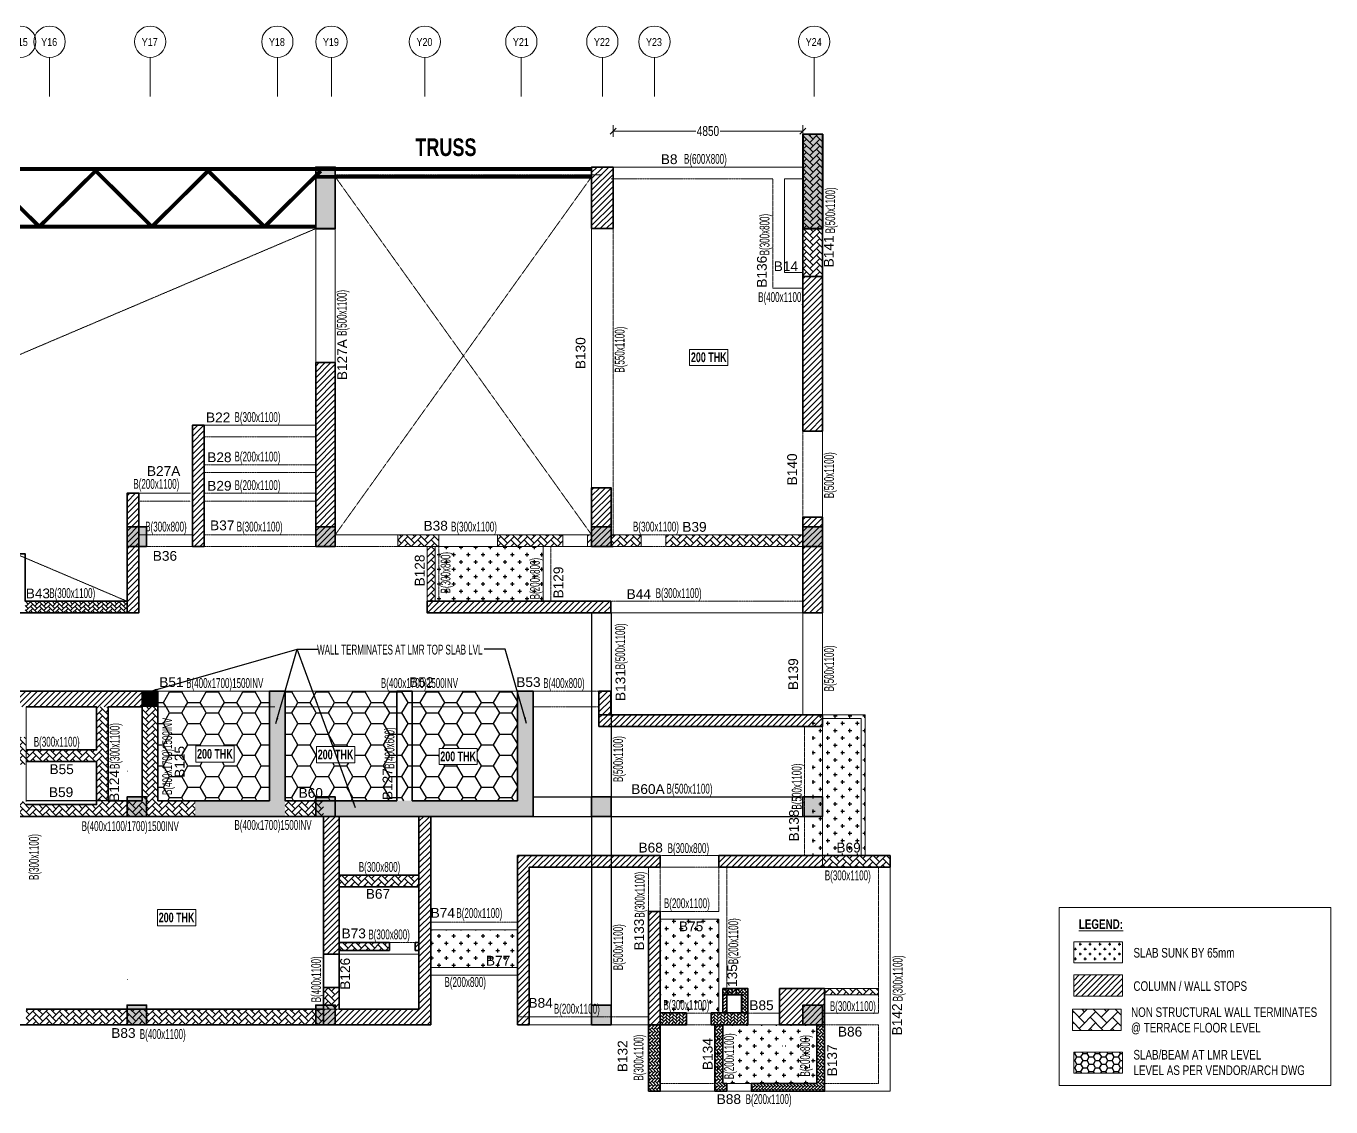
# Model space of a CAD drawing. Header units: millimetres. Extents: x -3 to 70668, y 4121 to 32770.
# Drawn here: x 37324 to 70668, y 5140 to 32770 of the extents above; entities that cross this region are included whole.
import ezdxf
from ezdxf.enums import TextEntityAlignment as Align

# ---------------------------------------------------------------- set-up
doc = ezdxf.new("R2010")
doc.units = ezdxf.units.MM
doc.linetypes.add('Grid Line', pattern=[2222.5, 1270, -317.5, 317.5, -317.5])
doc.linetypes.add('HIDDEN', pattern=[0.375, 0.25, -0.125])
for name, color, linetype, lineweight in [('A-FLOR-IDEN', 11, 'Continuous', 9), ('A-GRIDS', 8, 'Continuous', 9), ('A-HIDD-ABVE', 8, 'HIDDEN', 20), ('G-ANNO-TEXT', 231, 'Continuous', 9), ('S-BEAM', 7, 'Continuous', 18), ('S-BEAM-IDEN', 2, 'Continuous', 9), ('S-COL HATCH', 9, 'Continuous', 0), ('S-COLS', 5, 'Continuous', 35), ('S-GRIDS', 8, 'Continuous', 9), ('S-WALL', 4, 'Continuous', 18)]:
    doc.layers.add(name, color=color, linetype=linetype, lineweight=lineweight)
for name, color, linetype in [('Beam Nos', 7, 'Continuous'), ('changes', 7, 'Continuous'), ('HATCH', 8, 'Continuous'), ('SECTION LINE', 4, 'Continuous'), ('SUNK SLAB', 8, 'Continuous')]:
    doc.layers.add(name, color=color, linetype=linetype)
doc.styles.add('Arial Narrow', font='ARIALN.TTF', dxfattribs={"height": 400})
doc.styles.add('SC-BBS1', font='SansSerif')
doc.styles.add('SOBHA', font='swisscl.ttf')
doc.styles.add('Swis721 LtCn BT', font='swisscl.ttf', dxfattribs={"width": 0.9, "height": 233.355162})
doc.styles.add('Swis721 LtCn BT_2', font='swisscl.ttf', dxfattribs={"height": 244.992296})
doc.styles.add('Swis721 LtCn BT_B', font='', dxfattribs={"width": 0.9, "height": 246.918336})
doc.styles.get('Swis721 LtCn BT_B').set_extended_font_data('Swis721 LtCn BT', bold=True)
doc.dimstyles.new('S-100', dxfattribs={"dimscale": 100, "dimtxt": 2.5, "dimasz": 1.5, "dimexe": 1.5, "dimexo": 1.5, "dimgap": 0.1, "dimtad": 0, "dimdec": 0, "dimrnd": 0.0005, "dimzin": 0, "dimdsep": 46, "dimtxsty": 'SOBHA', "dimblk": 'OBLIQUE', "dimcen": 0.09, "dimclrd": 8, "dimclre": 8, "dimclrt": 6, "dimadec": 0, "dimazin": 0, "dimtfac": 1, "dimtdec": 0, "dimtofl": 0, "dimtmove": 0, "dimatfit": 3, "dimfxl": 1.5, "dimfxlon": 1, "dimtolj": 1, "dimtzin": 0, "dimlwd": -1, "dimlwe": -1, "dimarcsym": 0})
pattern_1 = [(315, (-31091886.604, 20694843.886), (84.85281374, -1e-14), [180, -60]), (45, (-31091844.18, 20694801.46), (84.85281374, -2e-14), [180, -60])]
pattern_2 = [(45, (-31789947.8, 20509702.57), (-75.1300955, 75.1300955), [])]
pattern_3 = [(45, (-31789947.79, 20742051.13), (0, 169.7056275), [360, -120]), (135, (-31789862.93, 20742135.99), (1e-14, 169.7056275), [360, -120])]
pattern_4 = [(0, (-31789947.8, 20509702.57), (468.75, 270.6329387), [312.5, -625]), (120, (-31789947.8, 20509702.57), (-468.75, 270.6329387), [312.5, -625]), (60, (-31789947.8, 20509702.57), (1e-13, 541.2658774), [-625, 312.5])]
pattern_5 = [(0, (-31349605.87, 21123698.45), (187.5, 187.5), [93.75, -281.25]), (90, (-31349559, 21123651.57), (-187.5, 187.5), [93.75, -281.25])]

# ---------------------------------------------------------------- blocks, each defined once
blk = doc.blocks.new('A$C6614787e')
at = {"layer": 'S-COL HATCH'}
h = blk.add_hatch(dxfattribs=at)
h.set_pattern_fill('AR-HBONE', color=256, scale=15)
h.set_pattern_definition([(45, (-31102020.92, 20625022.12), (0, 84.85281374), [180, -60]), (135, (-31101978.495, 20625064.55), (7e-15, 84.85281374), [180, -60])])
h.paths.add_polyline_path([(2600, 2625), (1960, 2625), (1960, 2000), (2120, 2000), (2120, 2466), (2600, 2466)])
h = blk.add_hatch(dxfattribs=at)
h.set_pattern_fill('AR-HBONE', color=256, scale=15)
h.set_pattern_definition([(45, (0, 0), (0, 84.8528), [180, -60]), (135, (42.426, 42.426), (7e-15, 84.8528), [180, -60])])
h.paths.add_polyline_path([(2600, 2466), (2500, 2466), (2500, 2000), (2600, 2000)])
h = blk.add_hatch(dxfattribs=at)
h.set_pattern_fill('AR-HBONE', color=256, scale=15, angle=-90)
h.set_pattern_definition(pattern_1)
edge = h.paths.add_edge_path()
edge.add_line((200, 1700), (200, 200))
edge.add_line((200, 200), (1870, 200))
edge.add_line((1870, 200), (1870, 0))
edge.add_line((1870, 0), (0, 0))
edge.add_line((0, 0), (0, 1700))
edge.add_line((0, 1700), (200, 1700))
h = blk.add_hatch(dxfattribs=at)
h.set_pattern_fill('AR-HBONE', color=256, scale=15)
h.set_pattern_definition([(45, (-31364182.66, 21103765.56), (0, 84.85281374), [180, -60]), (135, (-31364140.23, 21103807.99), (7e-15, 84.85281374), [180, -60])])
h.paths.add_polyline_path([(2900, 1700), (2900, 2000), (1960, 2000), (1960, 1700)])
h = blk.add_hatch(dxfattribs=at)
h.set_pattern_fill('AR-HBONE', color=256, scale=15, angle=-90)
h.set_pattern_definition(pattern_1)
h.paths.add_polyline_path([(2600, 200), (2500, 200), (2500, 0), (2800, 0), (2800, 1700), (2600, 1700)])
h = blk.add_hatch(dxfattribs=at)
h.set_pattern_fill('AR-HBONE', color=256, scale=15)
h.set_pattern_definition([(45, (-31362782.653, 21103765.56), (0, 84.85281374), [180, -60]), (135, (-31362740.227, 21103807.99), (7e-15, 84.85281374), [180, -60])])
h.paths.add_polyline_path([(4200, 1700), (4200, 2000), (3530, 2000), (3530, 1700)])
h = blk.add_hatch(dxfattribs=at)
h.set_pattern_fill('AR-HBONE', color=256, scale=15, angle=-90)
h.set_pattern_definition([(315, (21106265.21, 31371048.637), (84.85281374, -2e-14), [180, -60]), (45, (21106307.64, 31371006.21), (84.85281374, -2e-14), [180, -60])])
h.paths.add_polyline_path([(4200, 0), (4500, 0), (4500, 1700), (4200, 1700)])
at = {"layer": 'S-COLS', "elevation": 0}
for points in [[(2600, 2625), (1960, 2625), (1960, 2000), (2120, 2000), (2120, 2466), (2600, 2466), (2600, 2625)], [(200, 1700), (200, 200), (1870, 200), (1870, 0), (0, 0), (0, 1700), (200, 1700)]]:
    blk.add_lwpolyline(points, dxfattribs=at)
for points in [[(2600, 2466), (2500, 2466), (2500, 2000), (2600, 2000)], [(1960, 2000), (2900, 2000), (2900, 1700), (1960, 1700)], [(2600, 200), (2500, 200), (2500, 0), (2800, 0), (2800, 1700), (2600, 1700)], [(3530, 2000), (4200, 2000), (4200, 1700), (3530, 1700)], [(4500, 0), (4500, 1700), (4200, 1700), (4200, 0)]]:
    blk.add_lwpolyline(points, close=True, dxfattribs=at)
blk = doc.blocks.new('_OBLIQUE')
at = {"color": 0, "linetype": 'ByBlock'}
blk.add_line((-0.5, -0.5), (0.5, 0.5), dxfattribs=at)
blk = doc.blocks.new('A$C535b99b2')
at = {"layer": 'HATCH'}
h = blk.add_hatch(color=256, dxfattribs=at)
h.dxf.hatch_style = 1
h.paths.add_polyline_path([(0, 0), (500, 0), (500, 500), (0, 500)])
h = blk.add_hatch(color=256, dxfattribs=at)
h.dxf.hatch_style = 1
h.paths.add_polyline_path([(5900, 500), (5400, 500), (5400, 0), (5900, 0)])
h = blk.add_hatch(color=256, dxfattribs=at)
h.dxf.hatch_style = 1
h.paths.add_polyline_path([(12950, 0), (12950, 500), (12450, 500), (12450, 0)])
h = blk.add_hatch(color=256, dxfattribs=at)
h.dxf.hatch_style = 1
h.paths.add_polyline_path([(17770, 0), (17770, 500), (17270, 500), (17270, 0)])
h = blk.add_hatch(color=256, dxfattribs=at)
h.dxf.hatch_style = 1
h.paths.add_polyline_path([(35830, 0), (35830, 500), (35330, 500), (35330, 0)])
h = blk.add_hatch(color=256, dxfattribs=at)
h.dxf.hatch_style = 1
h.paths.add_polyline_path([(40650, 2), (40650, 502), (40150, 502), (40150, 2)])
h = blk.add_hatch(color=256, dxfattribs=at)
h.dxf.hatch_style = 1
h.paths.add_polyline_path([(47700, 0), (47700, 500), (47200, 500), (47200, 0)])
h = blk.add_hatch(color=256, dxfattribs=at)
h.dxf.hatch_style = 1
h.paths.add_polyline_path([(53100, 0), (53100, 500), (52600, 500), (52600, 0)])
at = {"layer": 'S-BEAM', "linetype": 'HIDDEN'}
blk.add_line((35338, 1160), (35330, 1160), dxfattribs=at)
at = {"layer": 'S-COLS', "elevation": 0}
for points in [[(0, 500), (500, 500), (500, 0), (0, 0)], [(53100, 500), (52600, 500), (52600, 0), (53100, 0)]]:
    blk.add_lwpolyline(points, close=True, dxfattribs=at)
for points in [[(5400, 0), (5400, 500), (5900, 500), (5900, 0), (5400, 0)], [(12450, 0), (12450, 500), (12950, 500), (12950, 0), (12450, 0)], [(17270, 0), (17270, 500), (17770, 500), (17770, 0), (17270, 0)], [(35330, 0), (35330, 500), (35830, 500), (35830, 0), (35330, 0)], [(40150, 0), (40150, 500), (40650, 500), (40650, 0), (40150, 0)], [(47700, 0), (47700, 500), (47200, 500), (47200, 0), (47700, 0)], [(47200, 0), (47200, 500), (47700, 500), (47700, 0), (47200, 0)]]:
    blk.add_lwpolyline(points, dxfattribs=at)
blk = doc.blocks.new('A$C33c92876')
at = {"layer": 'S-COL HATCH', "transparency": 33554687}
h = blk.add_hatch(color=256, dxfattribs=at)
h.dxf.hatch_style = 1
h.paths.add_polyline_path([(53100, 22766), (52600, 22766), (52600, 20350), (53100, 20350)])
h = blk.add_hatch(color=256, dxfattribs=at)
h.dxf.hatch_style = 1
h.paths.add_polyline_path([(40650, 21926), (40150, 21926), (40150, 20350), (40650, 20350)])
at = {"layer": 'S-COLS'}
for p, q in [((52600, 22766), (52600, 22766)), ((52600, 20350, 0), (53100, 20350, 0))]:
    blk.add_line(p, q, dxfattribs=at)
at = {"layer": 'S-COLS', "elevation": 0}
for points in [[(52600, 22766), (52600, 20350), (53100, 20350), (53100, 22766)], [(53107, 22766), (53107, 20351), (52607, 20351), (52607, 22766)], [(40650, 21926), (40150, 21926), (40150, 20350), (40650, 20350)]]:
    blk.add_lwpolyline(points, close=True, dxfattribs=at)
blk.add_lwpolyline([(40150, 20350), (40150, 21926), (40650, 21926), (40650, 20350)], dxfattribs=at)
at = {"layer": 'changes'}
for p in [(0, 12226), (0, 5325), (0, 0)]:
    blk.add_blockref('A$C535b99b2', p, dxfattribs=at)
blk = doc.blocks.new('Grid - Type 1 Structural-6743905-11TH FLOOR LVL')
at = {"layer": 'A-GRIDS'}
blk.add_circle((0, 0), 4, dxfattribs=at)
blk = doc.blocks.new('A$Cf2260b48')
at = {"layer": 'S-GRIDS', "linetype": 'Grid Line'}
for p, q in [((25555, 18003), (25555, 19003)), ((28125, 18003), (28125, 19003)), ((31375, 18003), (31375, 19003)), ((32755, 18003), (32755, 19003)), ((35145, 18003), (35145, 19003)), ((37610, 18003), (37610, 19003)), ((39680, 18003), (39680, 19003)), ((41010, 18003), (41010, 19003)), ((45092, 18003), (45092, 19003))]:
    blk.add_line(p, q, dxfattribs=at)
at = {"layer": 'A-GRIDS', "xscale": 99.99999999999991, "yscale": 99.99999999999991, "zscale": 99.99999999999991}
for p in [(24805, 19403), (25555, 19403), (28125, 19403), (31375, 19403), (32755, 19403), (35145, 19403), (37610, 19403), (39680, 19403), (41010, 19403), (45092, 19403)]:
    blk.add_blockref('Grid - Type 1 Structural-6743905-11TH FLOOR LVL', p, dxfattribs=at)
at = {"layer": 'A-GRIDS', "lineweight": 18, "char_height": 200, "width": 513.08, "attachment_point": 1, "style": 'Arial Narrow'}
for s, insert in [('Y15', (24590, 19495)), ('Y16', (25340, 19495)), ('Y17', (27910, 19495)), ('Y18', (31160, 19495)), ('Y19', (32540, 19495)), ('Y20', (34930, 19495)), ('Y21', (37395, 19495)), ('Y22', (39465, 19495)), ('Y23', (40795, 19495)), ('Y24', (44877, 19495))]:
    blk.add_mtext(s, dxfattribs=dict(at, insert=insert))
blk = doc.blocks.new('*D80')
at = {"layer": 'Defpoints', "color": 0, "transparency": 16777216}
for p in [(57174, 30086), (52324, 29167), (57174, 29167)]:
    blk.add_point(p, dxfattribs=at)
at = {"layer": 'S-BEAM-IDEN', "color": 8, "transparency": 16777216}
for p, q in [((52324, 29936), (52324, 30236)), ((52324, 30086), (54441, 30086)), ((57174, 30086), (55057, 30086)), ((57174, 29936), (57174, 30236))]:
    blk.add_line(p, q, dxfattribs=at)
at = {"layer": 'S-BEAM-IDEN', "color": 8, "transparency": 16777216, "xscale": 150, "yscale": 150, "zscale": 150, "rotation": 180}
blk.add_blockref('_OBLIQUE', (52324, 30086), dxfattribs=at)
at = {"layer": 'S-BEAM-IDEN', "color": 8, "transparency": 16777216, "xscale": 150, "yscale": 150, "zscale": 150}
blk.add_blockref('_OBLIQUE', (57174, 30086), dxfattribs=at)
at = {"layer": 'S-BEAM-IDEN', "color": 6, "transparency": 16777216, "insert": (54749, 30086), "char_height": 250, "attachment_point": 5, "style": 'SOBHA'}
blk.add_mtext('\\A1;4850', dxfattribs=at)

msp = doc.modelspace()

# ---------------------------------------------------------------- hatches: boundary and pattern name
at = {"layer": 'S-COL HATCH'}
h = msp.add_hatch(dxfattribs=at)
h.set_pattern_fill('AR-HBONE', color=256, scale=30)
h.set_pattern_definition([(45, (-31789947.8, 20509702.57), (0, 169.7056275), [360, -120]), (135, (-31789862.95, 20509787.42), (1e-14, 169.7056275), [360, -120])])
h.paths.add_polyline_path([(57674.1, 30006.6), (57174.1, 30006.6), (57174.1, 26367.4), (57674.1, 26367.4)])
at = {"layer": 'S-COL HATCH', "transparency": 33554687}
h = msp.add_hatch(color=256, dxfattribs=at)
h.dxf.hatch_style = 1
h.paths.add_polyline_path([(45224.1, 29166.6), (44724.1, 29166.6), (44724.1, 27591.1), (45224.1, 27591.1)])
at = {"layer": 'S-COL HATCH'}
h = msp.add_hatch(dxfattribs=at)
h.set_pattern_fill('AR-HBONE', color=256, scale=30)
h.set_pattern_definition(pattern_3)
h.paths.add_polyline_path([(46824.1, 19766.6), (46824.1, 19466.6), (47874.1, 19466.6), (47874.1, 19766.6)])
h = msp.add_hatch(dxfattribs=at)
h.set_pattern_fill('AR-HBONE', color=256, scale=30)
h.set_pattern_definition(pattern_3)
h.paths.add_polyline_path([(49374.1, 19766.6), (51043.6, 19766.6), (51043.6, 19466.6), (49374.1, 19466.6)])
h = msp.add_hatch(dxfattribs=at)
h.set_pattern_fill('AR-HBONE', color=256, scale=30)
h.set_pattern_definition(pattern_3)
h.paths.add_polyline_path([(51673.6, 19766.6), (51774.1, 19766.6), (51774.1, 19466.6), (51673.6, 19466.6)])
h = msp.add_hatch(dxfattribs=at)
h.set_pattern_fill('AR-HBONE', color=256, scale=30)
h.set_pattern_definition(pattern_3)
h.paths.add_polyline_path([(52274.1, 19766.1), (53044.5, 19766.1), (53044.5, 19465.8), (52493.6, 19465.5), (52493.6, 19466.6), (52274.1, 19466.6)])
h = msp.add_hatch(dxfattribs=at)
h.set_pattern_fill('AR-HBONE', color=256, scale=30)
h.set_pattern_definition(pattern_3)
h.paths.add_polyline_path([(53664.5, 19766.1), (57172.9, 19766.1), (57172.9, 19467.6), (53664.5, 19467.6)])
h = msp.add_hatch(dxfattribs=at)
h.set_pattern_fill('AR-HBONE', color=256, scale=30)
h.set_pattern_definition(pattern_3)
h.paths.add_polyline_path([(47574.1, 19466.6), (47774.1, 19466.6), (47774.1, 18066.6), (47574.1, 18066.6)])
h = msp.add_hatch(dxfattribs=at)
h.set_pattern_fill('AR-HBONE', color=256, scale=20)
h.set_pattern_definition([(45, (-31789947.786, 20742051.13), (0, 113.13708499), [240, -80]), (135, (-31789891.22, 20742107.7), (9e-15, 113.13708499), [240, -80])])
h.paths.add_polyline_path([(37304.1, 18066.6), (37304.1, 17766.6), (39904.1, 17766.6), (39904.1, 18066.6)])
at = {"layer": 'S-COL HATCH', "transparency": 33554687}
h = msp.add_hatch(color=256, dxfattribs=at)
h.dxf.hatch_style = 1
h.paths.add_polyline_path([(40694.1, 15766.6), (40294.1, 15766.6), (40294.1, 15366.6), (40694.1, 15366.6)])
h = msp.add_hatch(color=256, dxfattribs=at)
h.dxf.hatch_style = 1
h.paths.add_polyline_path([(43944.1, 15766.6), (43544.1, 15766.6), (43544.1, 12966.6), (43944.1, 12966.6)])
h = msp.add_hatch(color=256, dxfattribs=at)
h.dxf.hatch_style = 1
h.paths.add_polyline_path([(44924.1, 12566.6), (44924.1, 12966.6), (49878.4, 12966.6), (49878.4, 15766.6), (50278.4, 15766.6), (50278.4, 12566.6)])
at = {"layer": 'S-COL HATCH'}
h = msp.add_hatch(dxfattribs=at)
h.set_pattern_fill('AR-HBONE', color=256, scale=30)
h.set_pattern_definition(pattern_3)
h.paths.add_polyline_path([(39424.1, 15366.6), (39124.1, 15366.6), (39124.1, 14266.6), (37324.1, 14266.6), (37324.1, 14591.6), (37024.1, 14591.6), (37024.1, 13889.1), (37324.1, 13889.1), (37324.1, 13966.6), (39124.1, 13966.6), (39124.1, 12866.6), (37324.1, 12866.6), (37324.1, 12944.1), (37024.1, 12944.1), (37024.1, 12566.6), (41644.1, 12566.6), (41644.1, 12966.6), (39424.1, 12966.6)])
h = msp.add_hatch(dxfattribs=at)
h.set_pattern_fill('AR-HBONE', color=256, scale=30)
h.set_pattern_definition(pattern_3)
h.paths.add_polyline_path([(40694.1, 12966.6), (40294.1, 12966.6), (40294.1, 15366.6), (40694.1, 15366.6)])
at = {"layer": 'S-COL HATCH', "transparency": 33554687}
h = msp.add_hatch(color=256, dxfattribs=at)
h.dxf.hatch_style = 1
h.paths.add_polyline_path([(43944.1, 12966.6), (41644.1, 12966.6), (41644.1, 12566.6), (43944.1, 12566.6)])
at = {"layer": 'S-COL HATCH'}
h = msp.add_hatch(dxfattribs=at)
h.set_pattern_fill('AR-HBONE', color=256, scale=30)
h.set_pattern_definition(pattern_3)
h.paths.add_polyline_path([(43944.1, 12966.6), (44924.1, 12966.6), (44924.1, 12566.6), (43944.1, 12566.6)])
h = msp.add_hatch(dxfattribs=at)
h.set_pattern_fill('AR-HBONE', color=256, scale=30)
h.set_pattern_definition(pattern_3)
h.paths.add_polyline_path([(59403.4, 11266.6), (59403.4, 11566.6), (57674.1, 11566.6), (57674.1, 11266.6)])
h = msp.add_hatch(dxfattribs=at)
h.set_pattern_fill('AR-HBONE', color=256, scale=30)
h.set_pattern_definition(pattern_3)
h.paths.add_polyline_path([(45324.1, 10766.6), (47364, 10766.6), (47364, 11066.6), (45324.1, 11066.6)])
h = msp.add_hatch(dxfattribs=at)
h.set_pattern_fill('AR-HBONE', color=256, scale=30)
h.set_pattern_definition(pattern_3)
h.paths.add_polyline_path([(46614, 9341.4), (46614, 9141.4), (45324.1, 9141.4), (45324.1, 9341.4)])
h = msp.add_hatch(dxfattribs=at)
h.set_pattern_fill('AR-HBONE', color=256, scale=30)
h.set_pattern_definition(pattern_3)
h.paths.add_polyline_path([(47264, 9341.4), (47364, 9341.4), (47364, 9141.4), (47264, 9141.4)])
h = msp.add_hatch(dxfattribs=at)
h.set_pattern_fill('AR-HBONE', color=256, scale=30)
h.set_pattern_definition(pattern_3)
h.paths.add_polyline_path([(44924.1, 8191.4), (45324.1, 8191.4), (45324.1, 7641.4), (44924.1, 7641.4)])
h = msp.add_hatch(dxfattribs=at)
h.set_pattern_fill('AR-HBONE', color=256, scale=30)
h.set_pattern_definition([(45, (-31789947.79, 20642333.13), (0, 169.7056275), [360, -120]), (135, (-31789862.93, 20642417.98), (1e-14, 169.7056275), [360, -120])])
h.paths.add_polyline_path([(55228.4, 8166.6), (55228.4, 8006.6), (55608.4, 8006.6), (55608.4, 7539.2), (55768.4, 7539.2), (55768.4, 8166.6)])
h.paths.add_polyline_path([(59103.4, 8166.6), (57728.4, 8166.6), (57728.4, 8006.6), (59103.4, 8006.6)])
h = msp.add_hatch(dxfattribs=at)
h.set_pattern_fill('AR-HBONE', color=256, scale=30)
h.set_pattern_definition(pattern_3)
h.paths.add_polyline_path([(44924.1, 7641.4), (37324.1, 7641.4), (37324.1, 7241.4), (44924.1, 7241.4)])
at = {"layer": 'SUNK SLAB'}
h = msp.add_hatch(dxfattribs=at)
h.set_pattern_fill('ANSI31', color=8, scale=850, style=0)
h.set_pattern_definition(pattern_2)
h.paths.add_polyline_path([(51774.1, 27591.1), (52324.1, 27591.1), (52324.1, 29166.6), (51774.1, 29166.6)])
h = msp.add_hatch(dxfattribs=at)
h.set_pattern_fill('ANSI31', color=8, scale=850, style=0)
h.set_pattern_definition(pattern_2)
h.paths.add_polyline_path([(57174.1, 26367.4), (57674.1, 26367.4), (57674.1, 22417.1), (57174.1, 22417.1)])
h = msp.add_hatch(dxfattribs=at)
h.set_pattern_fill('ANSI31', color=8, scale=850, style=0)
h.set_pattern_definition(pattern_2)
h.paths.add_polyline_path([(44724.1, 24166.6), (45224.1, 24166.6), (45224.1, 19466.6), (44724.1, 19466.6)])
h = msp.add_hatch(dxfattribs=at)
h.set_pattern_fill('ANSI31', color=8, scale=850, style=0)
h.set_pattern_definition(pattern_2)
h.paths.add_polyline_path([(41874.1, 22566.6), (41574.1, 22566.6), (41574.1, 19466.6), (41874.1, 19466.6)])
h = msp.add_hatch(dxfattribs=at)
h.set_pattern_fill('ANSI31', color=8, scale=850, style=0)
h.set_pattern_definition(pattern_2)
h.paths.add_polyline_path([(39904.1, 20826.6), (40204.1, 20826.6), (40204.1, 17766.6), (39904.1, 17766.6), (39904.1, 18066.6)])
h = msp.add_hatch(dxfattribs=at)
h.set_pattern_fill('ANSI31', color=8, scale=850, style=0)
h.set_pattern_definition(pattern_2)
h.paths.add_polyline_path([(51774.1, 20966.6), (51774.1, 20955.4), (51774.1, 20966.6), (52274.1, 20966.6), (52274.1, 19466.6), (51774, 19466.6)])
h = msp.add_hatch(dxfattribs=at)
h.set_pattern_fill('ANSI31', color=8, scale=850, style=0)
h.set_pattern_definition(pattern_2)
h.paths.add_polyline_path([(57674.1, 20217.1), (57174.1, 20217.1), (57174.1, 17766.6), (57674.1, 17766.6)])
h = msp.add_hatch(dxfattribs=at)
h.set_pattern_fill('CROSS', color=8, scale=750, style=0)
h.set_pattern_definition(pattern_5)
h.paths.add_polyline_path([(50534.1, 19466.6), (50534.1, 18066.6), (47774.1, 18066.6), (47774.1, 19466.6)])
h.paths.add_polyline_path([(50107.4, 18068.3), (50107.4, 19341.6), (50634.6, 19341.6), (50634.6, 18068.3)], flags=9)
h = msp.add_hatch(dxfattribs=at)
h.set_pattern_fill('ANSI31', color=8, scale=850, style=0)
h.set_pattern_definition(pattern_2)
h.paths.add_polyline_path([(47574.1, 18066.6), (47774.1, 18066.6), (51964, 18066.6), (51964, 17766.6), (47574.1, 17766.6)])
h.paths.add_polyline_path([(51964, 18066.6), (52263.7, 18066.6), (52263.7, 17766.6), (51964, 17766.6)])
h = msp.add_hatch(dxfattribs=at)
h.set_pattern_fill('ANSI31', color=8, scale=850, style=0)
h.set_pattern_definition(pattern_2)
h.paths.add_polyline_path([(40294.1, 15766.6), (36924.1, 15766.6), (36924.1, 15366.6), (40294.1, 15366.6)])
h = msp.add_hatch(dxfattribs=at)
h.set_pattern_fill('HONEY', color=8, scale=2500, style=0)
h.set_pattern_definition(pattern_4)
h.paths.add_polyline_path([(43544.1, 15766.6), (40694.1, 15766.6), (40694.1, 15366.6), (43544.1, 15366.6)])
h.paths.add_polyline_path([(46794.1, 15766.6), (43944.1, 15766.6), (43944.1, 15366.6), (46794.1, 15366.6)])
h.paths.add_polyline_path([(49878.4, 15766.6), (47194.1, 15766.6), (47194.1, 15366.6), (49878.4, 15366.6)])
h = msp.add_hatch(dxfattribs=at)
h.set_pattern_fill('HONEY', color=8, scale=2500, style=0)
h.set_pattern_definition(pattern_4)
h.paths.add_polyline_path([(47194.1, 12966.6), (46794.1, 12966.6), (46794.1, 15766.6), (47194.1, 15766.6)])
h = msp.add_hatch(dxfattribs=at)
h.set_pattern_fill('ANSI31', color=8, scale=850, style=0)
h.set_pattern_definition(pattern_2)
h.paths.add_polyline_path([(52263.7, 15766.6), (51964, 15766.6), (51964, 15166.6), (52263.7, 15166.6)])
h = msp.add_hatch(dxfattribs=at)
h.set_pattern_fill('HONEY', color=8, scale=2500, style=0)
h.set_pattern_definition(pattern_4)
h.paths.add_polyline_path([(40694.1, 15366.6), (40694.1, 12966.6), (43544.1, 12966.6), (43544.1, 15366.6)])
h.paths.add_polyline_path([(42638, 14367.3), (42638, 13955.4), (41660.5, 13955.4), (41660.5, 14367.3)], flags=0)
h.paths.add_polyline_path([(41196.4, 13036.5), (41196.4, 15302), (40724.4, 15302), (40724.4, 13036.5)], flags=24)
h.paths.add_polyline_path([(41615.6, 13902.4), (42667.5, 13902.4), (42667.5, 14423.1), (41615.6, 14423.1)], flags=24)
h = msp.add_hatch(dxfattribs=at)
h.set_pattern_fill('HONEY', color=8, scale=2500, style=0)
h.set_pattern_definition(pattern_4)
h.paths.add_polyline_path([(43944.1, 15366.6), (43944.1, 12966.6), (46794.1, 12966.6), (46794.1, 15366.6)])
h.paths.add_polyline_path([(44743.5, 13938.9), (44743.5, 14350.8), (45721, 14350.8), (45721, 13938.9)], flags=0)
h.paths.add_polyline_path([(49878.4, 12966.6), (49878.4, 15366.6), (47194.1, 15366.6), (47194.1, 12966.6)])
h.paths.add_polyline_path([(47876.7, 13891), (47876.7, 14302.8), (48854.2, 14302.8), (48854.2, 13891)], flags=0)
h.paths.add_polyline_path([(41196.4, 13036.5), (41196.4, 15302), (40724.4, 15302), (40724.4, 13036.5)], flags=9)
h.paths.add_polyline_path([(41615.6, 13902.4), (42667.5, 13902.4), (42667.5, 14423.1), (41615.6, 14423.1)], flags=9)
h.paths.add_polyline_path([(46878.3, 13702.9), (46878.3, 15008.5), (46406.3, 15008.5), (46406.3, 13702.9)], flags=9)
h.paths.add_polyline_path([(44698.7, 13885.9), (45750.5, 13885.9), (45750.5, 14406.6), (44698.7, 14406.6)], flags=24)
h.paths.add_polyline_path([(47831.9, 13838), (48883.7, 13838), (48883.7, 14358.7), (47831.9, 14358.7)], flags=24)
h = msp.add_hatch(dxfattribs=at)
h.set_pattern_fill('ANSI31', color=8, scale=850, style=0)
h.set_pattern_definition(pattern_2)
h.paths.add_polyline_path([(51964, 15166.6), (51964, 14866.6), (57674.1, 14866.6), (57674.1, 15166.6)])
h = msp.add_hatch(dxfattribs=at)
h.set_pattern_fill('CROSS', color=8, scale=750, style=0)
h.set_pattern_definition(pattern_5)
h.paths.add_polyline_path([(57414, 15166.6), (58764, 15166.6), (58764, 11566.6), (57414, 11566.6)])
h = msp.add_hatch(dxfattribs=at)
h.set_pattern_fill('ANSI31', color=8, scale=850, style=0)
h.set_pattern_definition(pattern_2)
h.paths.add_polyline_path([(44924.1, 12566.6), (45324.1, 12566.6), (45324.1, 12566.6), (45324.1, 11066.6), (45324.1, 11066.6), (45324.1, 10766.6), (45324.1, 9041.6), (44924.1, 9041.6)])
h = msp.add_hatch(dxfattribs=at)
h.set_pattern_fill('ANSI31', color=8, scale=850, style=0)
h.set_pattern_definition(pattern_2)
h.paths.add_polyline_path([(47364, 12566.6), (47664, 12566.6), (47664, 7241.4), (47364, 7241.4), (44924.1, 7241.4), (44924.1, 7641.4), (47364, 7641.4), (47364, 9341.4), (47364, 9341.4), (47364, 9341.4)])
h = msp.add_hatch(dxfattribs=at)
h.set_pattern_fill('ANSI31', color=8, scale=850, style=0)
h.set_pattern_definition(pattern_2)
h.paths.add_polyline_path([(49878.4, 11566.6), (53528.4, 11566.6), (53528.4, 11266.6), (50178.4, 11266.6), (50178.4, 7241.4), (49878.4, 7241.4)])
h = msp.add_hatch(dxfattribs=at)
h.set_pattern_fill('ANSI31', color=8, scale=850, style=0)
h.set_pattern_definition(pattern_2)
h.paths.add_polyline_path([(55028.4, 11566.6), (57674.1, 11566.6), (57674.1, 11266.6), (55028.4, 11266.6)])
h = msp.add_hatch(dxfattribs=at)
h.set_pattern_fill('ANSI31', color=8, scale=850, style=0)
h.set_pattern_definition(pattern_2)
h.paths.add_polyline_path([(53228.4, 10139.2), (53528.4, 10139.2), (53528.4, 7241.4), (53228.4, 7241.4)])
h = msp.add_hatch(dxfattribs=at)
h.set_pattern_fill('CROSS', color=8, scale=750, style=0)
h.set_pattern_definition([(0, (-31349605.87, 21123698.44), (187.5, 187.5), [93.75, -281.25]), (90, (-31349559, 21123651.56), (-187.5, 187.5), [93.75, -281.25])])
h.paths.add_polyline_path([(53528.4, 9939.2), (55028.4, 9939.2), (55028.4, 7539.2), (53528.4, 7539.2)])
h.paths.add_polyline_path([(54908.1, 7497), (53509.6, 7497), (53509.6, 8024.2), (54908.1, 8024.2)], flags=9)
h = msp.add_hatch(dxfattribs=at)
h.set_pattern_fill('CROSS', color=8, scale=750, style=0)
h.set_pattern_definition(pattern_5)
h.paths.add_polyline_path([(47664, 8706.6), (47664, 9666.6), (49878.4, 9666.6), (49878.4, 8706.6)])
h = msp.add_hatch(dxfattribs=at)
h.set_pattern_fill('CROSS', color=8, scale=500, style=0)
h.set_pattern_definition([(0, (-24141.77, 23175.1), (125, 125), [62.5, -187.5]), (90, (-24110.52, 23143.85), (-125, 125), [62.5, -187.5])])
h.paths.add_polyline_path([(65344.3, 9363.9), (65344.3, 8822.6), (64094.6, 8822.6), (64094.6, 9363.9)], flags=0)
h = msp.add_hatch(dxfattribs=at)
h.set_pattern_fill('ANSI31', color=8, scale=850, style=0)
h.set_pattern_definition([(45, (-31294505.92, 20973525.96), (-75.1300955, 75.1300955), [])])
h.paths.add_polyline_path([(65344.3, 8512.5), (65344.3, 7971.3), (64094.6, 7971.3), (64094.6, 8512.5)], flags=0)
h = msp.add_hatch(dxfattribs=at)
h.set_pattern_fill('ANSI31', color=8, scale=850, style=0)
h.set_pattern_definition(pattern_2)
h.paths.add_polyline_path([(56578.4, 7241.4), (57728.4, 7241.4), (57728.4, 8166.2), (56578.4, 8166.2)])
h = msp.add_hatch(dxfattribs=at)
h.set_pattern_fill('AR-HBONE', color=8, scale=50, style=0)
h.set_pattern_definition([(45, (-31294539.33, 20971166.95), (0, 282.8427125), [600, -200]), (135, (-31294397.9, 20971308.37), (2e-14, 282.8427125), [600, -200])])
h.paths.add_polyline_path([(65310.9, 7638.4), (65310.9, 7097.1), (64061.2, 7097.1), (64061.2, 7638.4)], flags=0)
h = msp.add_hatch(dxfattribs=at)
h.set_pattern_fill('CROSS', color=8, scale=750, style=0)
h.set_pattern_definition(pattern_5)
h.paths.add_polyline_path([(57528.4, 5739), (57528.4, 7239.4), (55128.4, 7241.4), (55128.4, 5740.5)])
h.paths.add_polyline_path([(55707.8, 6978.2), (55643.3, 6407.5), (56620.8, 6407.5), (56685.3, 6978.2)], flags=16)
h.paths.add_polyline_path([(57516.1, 5870.3), (57516.1, 7143.5), (57528.4, 7143.5), (57528.4, 5870.3)], flags=16)
h.paths.add_polyline_path([(55520.9, 5863.4), (55520.9, 7136.6), (54993.7, 7136.6), (54993.7, 5863.4)])
h.paths.add_polyline_path([(55671.7, 6460.1), (56721.4, 6460.1), (56721.4, 6978.2), (55671.7, 6978.2)], flags=16)
h = msp.add_hatch(dxfattribs=at)
h.set_pattern_fill('HONEY', color=8, scale=850, style=0)
h.set_pattern_definition([(0, (-31789947.8, 20509702.57), (159.375, 92.01519915), [106.25, -212.5]), (120, (-31789947.8, 20509702.57), (-159.375, 92.01519915), [106.25, -212.5]), (60, (-31789947.8, 20509702.57), (4e-14, 184.0303983), [-212.5, 106.25])])
h.paths.add_polyline_path([(65344.3, 6542.4), (65344.3, 6001.2), (64094.6, 6001.2), (64094.6, 6542.4)], flags=0)

# ---------------------------------------------------------------- linework, layer by layer
at = {"layer": 'A-FLOR-IDEN', "color": 8, "flags": 128}
for points in [[(55257.9, 24505.3), (55257.9, 24093.5), (54280.4, 24093.5), (54280.4, 24505.3)], [(42638, 14367.3), (42638, 13955.4), (41660.5, 13955.4), (41660.5, 14367.3)], [(45721, 14350.8), (45721, 13938.9), (44743.5, 13938.9), (44743.5, 14350.8)], [(48854.2, 14302.8), (48854.2, 13891), (47876.7, 13891), (47876.7, 14302.8)], [(41658.2, 10183.6), (41658.2, 9771.7), (40680.7, 9771.7), (40680.7, 10183.6)]]:
    msp.add_lwpolyline(points, close=True, dxfattribs=at)
at = {"layer": 'A-HIDD-ABVE', "linetype": 'HIDDEN'}
for p, q in [((45224.1, 28966.6, 0), (52049.1, 28966.6)), ((45224.1, 28916.6, 0), (51774.1, 19766.6)), ((45224.1, 19766.6, 0), (51774.1, 28916.6)), ((17524.1, 27591.1, 0), (39904.1, 18066.6)), ((22344.1, 18066.6), (44724.1, 27591.1, 0))]:
    msp.add_line(p, q, dxfattribs=at)
at = {"layer": 'changes'}
for p, q in [((51774.1, 17766.6, 0), (51774.1, 7241)), ((52274.2, 17766.6, 0), (52274.2, 7241)), ((40294.1, 15366.6), (40294.1, 15766.6)), ((50278.4, 13066), (57674.1, 13066)), ((50278.4, 12566.6), (57674.1, 12566.6))]:
    msp.add_line(p, q, dxfattribs=at)
at = {"layer": 'changes', "color": 6, "const_width": 100, "elevation": 0}
for points in [[(10474.1, 29116.6), (51774.1, 29116.6)], [(36224.3, 29068.8), (37662.8, 27641.1)], [(39101.3, 29068.8), (37662.8, 27641.1)], [(39101.3, 29068.8), (40539.8, 27641.1)], [(41978.3, 29068.8), (40539.8, 27641.1)], [(41978.3, 29068.8), (43416.8, 27641.1)], [(44855.2, 29068.8), (43416.8, 27641.1)], [(44701.9, 28916.6), (51774.1, 28916.6)], [(17524, 27641.1), (44724.1, 27641.1)], [(45224.1, 27641.1), (45224.1, 27641.1)]]:
    msp.add_lwpolyline(points, dxfattribs=at)
at = {"layer": 'G-ANNO-TEXT', "color": 7, "elevation": 0}
for points in [[(63726.1, 10233.8), (70668.1, 10233.8), (70668.1, 5683.5), (63726.1, 5683.5)], [(65344.3, 9363.9), (65344.3, 8822.6), (64094.6, 8822.6), (64094.6, 9363.9)], [(65344.3, 8512.5), (65344.3, 7971.3), (64094.6, 7971.3), (64094.6, 8512.5)], [(65344.3, 6542.4), (65344.3, 6001.2), (64094.6, 6001.2), (64094.6, 6542.4)]]:
    msp.add_lwpolyline(points, close=True, dxfattribs=at)
at = {"layer": 'G-ANNO-TEXT', "color": 7}
msp.add_lwpolyline([(65310.9, 7638.4), (65310.9, 7097.1), (64061.2, 7097.1), (64061.2, 7638.4)], close=True, dxfattribs=at)
at = {"layer": 'S-BEAM'}
for p, q in [((57174.1, 29166.6), (51774.1, 29166.6)), ((51774.1, 28916.6), (51774.1, 20966.6)), ((57174.1, 28866.6), (56704.1, 28866.6)), ((56704.1, 26466.6), (56704.1, 28866.6)), ((44724.1, 24166.6, 0), (44724.1, 27655.1, 0)), ((45224.1, 27591.1, 0), (45224.1, 24166.6)), ((57174.1, 26466.6), (56704.1, 26466.6)), ((44724.1, 22566.6, 0), (41874.1, 22566.6, 0)), ((44474.1, 22566.6, 0), (44724.1, 22566.6, 0)), ((57674.1, 22417.1), (57674.1, 20217.1)), ((41524.1, 20826.6), (39904.1, 20826.6)), ((51774.1, 19766.6), (45224.1, 19766.6, 0)), ((50534.1, 19466.6), (47874.1, 19466.6)), ((50534.1, 19466.6), (50534.1, 18066.6)), ((51774.1, 19466.6), (50734.1, 19466.6)), ((57174.1, 17766.6, 0), (52275.7, 17766.6, 0)), ((57174.1, 17766.6, 0), (57174.1, 15166.6)), ((57674.1, 17766.6), (57674.1, 15166.6)), ((43544.1, 15766.6), (40694.1, 15766.6)), ((46794.1, 15766.6), (43944.1, 15766.6)), ((49878.4, 15766.6), (47194.1, 15766.6)), ((37324.1, 12944.1), (37324.1, 15366.6)), ((43677.5, 15366.6), (40694.1, 15366.6)), ((46794.1, 15366.6), (43944.1, 15366.6)), ((49878.4, 15366.6), (47194.1, 15366.6)), ((58764, 11566.6), (58764, 15166.6)), ((57674.1, 11566.6), (57674.1, 14866.6)), ((59403.4, 11266.6), (59403.4, 5541.4)), ((55028.4, 9939.2), (53528.4, 9939.2)), ((55028.4, 9939.2), (55028.4, 7539.2)), ((49878.4, 9666.6), (47664, 9666.6)), ((47364, 9041.4), (45324.1, 9041.4)), ((49878.4, 8706.6), (47664, 8706.6)), ((49878.4, 8506.6), (47664, 8506.6)), ((55608.4, 8006.6), (55228.4, 8006.6)), ((55228.4, 8006.6), (55228.4, 7539.2)), ((55608.4, 8006.6), (55608.4, 7539.2)), ((57674.1, 7539.2), (59103.4, 7539.2)), ((53228.4, 7241.4), (49912.8, 7241.4)), ((53228.4, 7241.4), (53228.4, 5541.4)), ((53528.4, 7241.4), (53527.5, 5741.4)), ((53947.9, 7241.4), (53528.4, 7241.4)), ((54928.4, 7241.4), (54728.4, 7241.4)), ((54928.4, 7241.4), (54928.4, 5741.4)), ((57528.4, 7239.4), (55128.4, 7241.4)), ((55128.4, 7241.4), (55128.4, 5741.4)), ((57528.4, 7241.4), (57528.4, 5739)), ((57728.4, 7241.4), (57728.4, 5739)), ((57528.4, 5739), (55128.4, 5740.5)), ((53228.4, 5541.4), (59403.4, 5541.4))]:
    msp.add_line(p, q, dxfattribs=at)
at = {"layer": 'S-BEAM', "linetype": 'HIDDEN'}
for p, q in [((56404.1, 28866.6), (52274.1, 28866.6)), ((56404.1, 26066.6), (56404.1, 28866.6)), ((52324.1, 27591.1), (52324.1, 19766.1)), ((56404.1, 26366.6), (56404.1, 26366.6)), ((56404.1, 26066.6), (57174.1, 26066.6)), ((57174.1, 22417.1), (57174.1, 20217.1)), ((44724.1, 22266.6, 0), (41874.1, 22266.6, 0)), ((44724.1, 21556.6), (41874.1, 21556.6)), ((44724.1, 21356.6), (41874.1, 21356.6)), ((44724.1, 20826.6, 0), (41874.1, 20826.6, 0)), ((39912.4, 20626.6), (39904.1, 20626.6)), ((41524.1, 20626.6, 0), (40212.4, 20626.6, 0)), ((44724.1, 20626.6, 0), (41874.1, 20626.6)), ((41574.1, 19766.6), (40204.1, 19766.6)), ((44724.1, 19766.6), (41874.1, 19766.6, 0)), ((57174.1, 19766.1), (52274.1, 19766.1)), ((41574.1, 19466.6), (40204.1, 19466.6)), ((44724.1, 19466.6, 0), (41874.1, 19466.6, 0)), ((47574.1, 19466.6), (45224.1, 19466.6, 0)), ((47574.1, 19466.6, 0), (47574.1, 18066.6, 0)), ((47874.1, 19466.6, 0), (47874.1, 18066.6, 0)), ((50734.1, 19466.6), (50734.1, 18066.6)), ((57174.1, 19467.6), (52274.1, 19465.4)), ((57174.9, 18066.6, 0), (52263.7, 18066.6, 0)), ((51964, 15766.6), (50278.4, 15766.6)), ((51964, 15366.6), (50278.4, 15366.6)), ((57214, 11566.6), (57214, 14866.6)), ((55028.4, 11566.2), (53528.4, 11566.6)), ((53228.4, 11266.6), (53228.4, 10139.2)), ((53528.4, 11266.6), (53528.4, 10139.2)), ((55028.4, 11266.6), (53528.4, 11266.6)), ((55028.4, 11266.6), (55028.4, 10139.2)), ((55228.4, 11266.6), (55228.4, 8006.6)), ((59103.4, 11266.6), (59103.4, 7539.2)), ((55028.4, 10139.2), (53528.4, 10139.2)), ((49878.4, 9866.6), (47664, 9866.6)), ((47264, 9341.4), (46614, 9341.4)), ((53228.4, 7441.4), (49912.8, 7441.4)), ((56603.4, 7539.2), (53528.4, 7539.2)), ((54728.4, 7241.4), (53878.4, 7241.4)), ((57522.8, 7239.4), (59103.4, 7239.4)), ((59103.4, 5739), (59103.4, 7239.4)), ((54928.4, 5740.6), (53528.4, 5741.4)), ((59105.5, 5739), (57728.4, 5739))]:
    msp.add_line(p, q, dxfattribs=at)
at = {"layer": 'S-BEAM', "color": 5, "elevation": 0}
for points in [[(47874.1, 19766.6), (46824.1, 19766.6), (46824.1, 19466.6), (47874.1, 19466.6)], [(51043.6, 19766.6), (49374.1, 19766.6), (49374.1, 19466.6), (51043.6, 19466.6)], [(51774.1, 19766.6), (51673.6, 19766.6), (51673.6, 19466.6), (51774.1, 19466.6)], [(53044.5, 19766.6), (52274.1, 19766.6), (52274.1, 19465.4), (53044.5, 19465.4)], [(53674.5, 19767.6), (57172.9, 19767.6), (57172.9, 19467.6), (53674.5, 19467.6)], [(47774.1, 19466.6), (47574.1, 19466.6), (47574.1, 18066.6), (47774.1, 18066.6)], [(55228.4, 8166.6), (55228.4, 8006.6), (55608.4, 8006.6), (55608.4, 7539.2), (55768.4, 7539.2), (55768.4, 8166.6)], [(59103.4, 8166.6), (57728.4, 8166.6), (57728.4, 8006.6), (59103.4, 8006.6)]]:
    msp.add_lwpolyline(points, close=True, dxfattribs=at)
at = {"layer": 'S-COL HATCH', "transparency": 33554687}
msp.add_line((57674.1, 11566.6), (57674.1, 11266.6), dxfattribs=at)
at = {"layer": 'S-COL HATCH', "elevation": 0}
msp.add_lwpolyline([(45324.1, 7641.4), (44924.1, 7641.4), (44924.1, 8191.4), (45324.1, 8191.4)], close=True, dxfattribs=at)
at = {"layer": 'S-COLS'}
for p, q in [((57174.1, 30006.6), (57174.1, 30006.6)), ((57174.1, 26367.4), (57674.1, 26367.4)), ((39904.1, 18066.6), (39904.1, 17766.6)), ((52263.7, 17766.6, 0), (52263.7, 18066.6, 0)), ((49878.4, 11566.6), (49878.4, 7241.4)), ((49878.4, 11566.6), (53528.4, 11566.6)), ((53528.4, 11566.6), (53528.4, 11266.6)), ((53528.4, 11266.6), (50178.4, 11266.6)), ((50178.4, 11266.6), (50178.4, 7241.4)), ((45324.1, 9041.6), (44924.1, 9041.6)), ((45324.1, 8191.4), (44924.1, 8191.4)), ((49878.4, 7241.4), (50178.4, 7241.4))]:
    msp.add_line(p, q, dxfattribs=at)
at = {"layer": 'S-COLS', "elevation": 0}
for points in [[(57174.1, 30006.6), (57174.1, 22417.1), (57674.1, 22417.1), (57674.1, 30006.6)], [(45224.1, 29166.6), (44724.1, 29166.6), (44724.1, 27591.1), (45224.1, 27591.1)], [(52324.1, 29166.6), (51774.1, 29166.6), (51774.1, 27591.1), (52324.1, 27591.1)], [(44724.1, 24166.6), (45224.1, 24166.6), (45224.1, 19466.6), (44724.1, 19466.6)], [(41874.1, 22566.6), (41574.1, 22566.6), (41574.1, 19466.6), (41874.1, 19466.6)], [(40204.1, 20826.6), (40204.1, 17766.6), (34224.1, 17766.6), (34224.1, 19276.6), (37304.1, 19276.6), (37304.1, 18066.6), (39904.1, 18066.6), (39904.1, 20826.6), (40204.1, 20826.6)], [(57674.1, 20217.1), (57174.1, 20217.1), (57174.1, 17766.6), (57674.1, 17766.6)], [(40294.1, 12966.6), (39424.1, 12966.6), (39424.1, 15366.6), (40294.1, 15366.6)], [(57674.1, 14866.6), (51964, 14866.6), (51964, 15166.6), (57674.1, 15166.6)], [(59403.4, 11566.6), (55028.4, 11566.6), (55028.4, 11266.6), (59403.4, 11266.6)], [(45324.1, 11066.6), (47364, 11066.6), (47364, 10766.6), (45324.1, 10766.6)], [(53528.4, 10139.2), (53228.4, 10139.2), (53228.4, 7241.4), (53528.4, 7241.4)], [(57728.4, 7241.4), (56578.4, 7241.4), (56578.4, 8166.2), (57728.4, 8166.2)]]:
    msp.add_lwpolyline(points, close=True, dxfattribs=at)
for points in [[(44724.1, 27591.1), (44724.1, 29166.6), (45224.1, 29166.6), (45224.1, 27591.1)], [(45224.1, 24166.6), (45224.1, 19466.6), (44724.1, 19466.6), (44724.1, 24166.6)], [(52274.1, 19466.6), (52274.1, 20966.6), (51774.1, 20966.6), (51774, 19466.6), (52324.1, 19466.6)], [(52263.7, 17766.6), (47574.1, 17766.6), (47574.1, 18066.6), (52263.7, 18066.6)], [(40694.1, 15766.6), (36924.1, 15766.6)], [(37024.1, 12566.6), (39124.1, 12566.6), (39124.1, 12566.6), (50278.4, 12566.6), (50278.4, 15766.6), (49878.4, 15766.6), (49878.4, 12966.6), (47194.1, 12966.6), (47194.1, 15766.6)], [(43544.1, 15766.6), (43544.1, 12966.6), (40694.1, 12966.6), (40694.1, 15766.6)], [(43944.1, 15766.6), (43544.1, 15766.6)], [(46794.1, 15766.6), (46794.1, 12966.6), (43944.1, 12966.6), (43944.1, 15766.6)], [(47194.1, 15766.6), (46794.1, 15766.6)], [(37324.1, 15366.6), (38224.1, 15366.6), (39124.1, 15366.6), (39124.1, 14266.6), (37324.1, 14266.6)], [(37324.1, 13966.6), (39124.1, 13966.6), (39124.1, 12866.6), (38224.1, 12866.6), (37324.1, 12866.6)], [(45324.1, 7241.4), (44924.1, 7241.4), (44924.1, 12566.6)], [(45324.1, 12566.6), (45324.1, 7641.4)], [(47664, 12566.6), (47664, 7241.4), (47364, 7241.4)], [(47364, 7641.4), (47364, 12566.6)], [(45324.1, 9341.4), (46614, 9341.4)], [(46614, 9341.4), (46614, 9141.4)], [(47264, 9141.4), (47264, 9341.4)], [(47264, 9341.4), (47364, 9341.4)], [(46614, 9141.4), (45324.1, 9141.4)], [(47364, 9141.4), (47264, 9141.4)], [(37324.1, 7641.4), (44924.1, 7641.4), (44924.1, 7241.4), (34624.1, 7241.4)], [(45324.1, 7641.4), (47364, 7641.4)], [(47364, 7241.4), (45324.1, 7241.4)]]:
    msp.add_lwpolyline(points, dxfattribs=at)
at = {"layer": 'S-COLS', "color": 5, "elevation": 0}
msp.add_lwpolyline([(52263.7, 15766.6), (51964, 15766.6), (51964, 15166.6), (52263.7, 15166.6)], close=True, dxfattribs=at)
at = {"layer": 'S-WALL', "color": 7}
for p, q in [((58763.4, 15166.6), (57673.4, 15166.6)), ((57673.4, 15066.6), (58663.4, 15066.6)), ((58663.4, 15066.6), (58663.4, 11566.6)), ((58763.4, 11566.6), (58763.4, 15166.6))]:
    msp.add_line(p, q, dxfattribs=at)
at = {"layer": 'SECTION LINE'}
msp.add_line((39424.1, 12966.6), (37324.1, 12966.6), dxfattribs=at)

# ---------------------------------------------------------------- block references
at = {"layer": 'changes'}
msp.add_blockref('A$C33c92876', (4574.1, 7241), dxfattribs=at)
at = {"layer": 'changes', "xscale": -1}
msp.add_blockref('A$C6614787e', (57728.4, 5541.4), dxfattribs=at)
at = {"layer": 'S-WALL'}
msp.add_blockref('A$Cf2260b48', (12369.7, 12966.6), dxfattribs=at)

# ---------------------------------------------------------------- texts
at = {"layer": 'A-FLOR-IDEN', "color": 1, "char_height": 246.92, "width": 1155, "attachment_point": 2, "line_spacing_factor": 0.964267, "style": 'Swis721 LtCn BT_B'}
for insert in [(54769.1, 24427.3), (42149.2, 14289.2), (45232.3, 14272.7), (48365.4, 14224.8), (41169.4, 10105.5)]:
    msp.add_mtext('200 THK', dxfattribs=dict(at, insert=insert))
at = {"layer": 'Beam Nos', "style": 'SC-BBS1'}
for s, p in [('B8', (53757.2, 29166.6)), ('B14', (56741.2, 26430)), ('B22', (42232.7, 22566.8, 0)), ('B28', (42263.6, 21547.7, 0)), ('B27A', (40838.6, 21195.8, 0)), ('B29', (42263.6, 20817.7, 0)), ('B37', (42336.7, 19806.5)), ('B38', (47790.7, 19796.5)), ('B39', (54404.1, 19767.6)), ('B36', (40871.7, 19026.5)), ('B43', (37625.7, 18066.6)), ('B44', (52980.2, 18050.1)), ('B51', (41037.2, 15799.5)), ('B52', (47423.4, 15799.5)), ('B53', (50161.2, 15799.5)), ('B55', (38232.4, 13572.4)), ('B60A', (53215.2, 13064.4, 0)), ('B59', (38217.9, 12985.7, 0)), ('B60', (44598.7, 12966.6)), ('B68', (53285, 11568.5)), ('B69', (58342.5, 11568.5)), ('B67', (46315.5, 10386)), ('B74', (47972.5, 9901.2)), ('B73', (45696, 9376)), ('B75', (54317.4, 9556.1, 0)), ('B77', (49386.4, 8678.3)), ('B84', (50472.7, 7600.4, 0)), ('B85', (56117.7, 7538.6, 0)), ('B83', (39810.7, 6829.5, 0)), ('B86', (58380.2, 6863.6, 0)), ('B88', (55283.2, 5139.8))]:
    msp.add_text(s, height=250, dxfattribs=at).set_placement(p, align=Align.BOTTOM_CENTER)
for s, p in [('B141', (58035.9, 27009.5)), ('B136', (56326.4, 26490.4)), ('B127A', (45600.7, 24242.8)), ('B130', (51692.5, 24407.2)), ('B140', (57099.4, 21437.5)), ('B128', (47582.1, 18853)), ('B129', (51126.2, 18545)), ('B139', (57127.4, 16202.5)), ('B131', (52712.2, 15923.6, 0)), ('B125', (41448.4, 13959.4)), ('B124', (39776.7, 13345)), ('B127', (46759.1, 13391.5)), ('B138', (57146.2, 12334.5)), ('B133', (53188.5, 9544.9)), ('B126', (45676.7, 8543)), ('B135', (55569, 8381.4)), ('B142', (59780.9, 7376.5)), ('B132', (52767, 6434.9)), ('B134', (54941.8, 6491.4)), ('B137', (58121.7, 6330))]:
    msp.add_text(s, height=250, rotation=90, dxfattribs=at).set_placement(p, align=Align.BOTTOM_CENTER)
at = {"layer": 'G-ANNO-TEXT', "color": 4, "insert": (47270.4, 29898.6, 0), "char_height": 450, "width": 41955.84, "attachment_point": 1, "line_spacing_factor": 0.971848, "style": 'Swis721 LtCn BT_2'}
msp.add_mtext('{\\fSwis721 LtCn BT|b1|i0|c0|p34;TRUSS}', dxfattribs=at)
at = {"layer": 'G-ANNO-TEXT', "color": 7, "char_height": 244.992, "attachment_point": 1, "line_spacing_factor": 0.971848, "style": 'Swis721 LtCn BT_2'}
for s, insert, width in [('\\fSwis721 LtCn BT|b1|i0|c0|p34|;\\LLEGEND:', (64226.4, 9936.3), 1299), ('SLAB SUNK BY 65mm', (65622.3, 9203.2), 3845.238), ('COLUMN / WALL STOPS', (65622.3, 8351.8), 3845.238), ('NON STRUCTURAL WALL TERMINATES \\P@ TERRACE FLOOR LEVEL', (65560.5, 7684.7), 5044.845), ('SLAB/BEAM AT LMR LEVEL\\PLEVEL AS PER VENDOR/ARCH DWG', (65622.3, 6596.6), 4403.404)]:
    msp.add_mtext(s, dxfattribs=dict(at, insert=insert, width=width))
at = {"layer": 'S-BEAM-IDEN', "style": 'Swis721 LtCn BT', "width": 0.8}
for s, p in [('B(600X800)', (54135.8, 29250.3)), ('B(400x1100)', (56032, 25717.3)), ('B(300x1100)', (42651.1, 22650.3, 0)), ('B(200x1100)', (42651.1, 21640.3, 0)), ('B(200x1100)', (40065, 20941.2)), ('B(200x1100)', (42651.1, 20910.3, 0)), ('B(300x800)', (40368.2, 19850.3, 0)), ('B(300x1100)', (42705.1, 19850.3, 0)), ('B(300x1100)', (48182.4, 19850.3, 0)), ('B(300x1100)', (52832.6, 19850.3, 0)), ('WALL TERMINATES AT LMR TOP SLAB LVL', (44761.1, 16704.9, 0)), ('B(400x1700)1500INV', (41415.2, 15850.3, 0)), ('B(400x1700)1500INV', (46390.6, 15850.3, 0)), ('B(400x800)', (50538, 15850.3, 0)), ('B(300x1100)', (37520.1, 14350.3)), ('B(300x800)', (53717.9, 11631.6, 0)), ('B(300x1100)', (57735.5, 10934.4, 0)), ('B(200x1100)', (53622.6, 10222.9, 0)), ('B(200x1100)', (48319.9, 9971.4, 0)), ('B(300x800)', (46070.7, 9425.1, 0)), ('B(200x800)', (48016.9, 8208.4, 0)), ('B(200x1100)', (50810.6, 7525.1, 0)), ('B(300x1100)', (53610.1, 7622.9, 0)), ('B(300x1100)', (57864.3, 7592.2, 0)), ('B(200x1100)', (55711.3, 5215.2, 0))]:
    msp.add_text(s, height=250, dxfattribs=at).set_placement(p)
for s, rotation, p in [('B(500x1100)', 90, (57998.6, 27471)), ('B(300x800)', 90, (56319.4, 26909.2, 0)), ('B(500x1100)', 90, (45517.6, 24850.9, 0)), ('B(550x1100)', 90, (52617.6, 23911.4, 0)), ('B(500x1100)', 90, (57967.6, 20700.9, 0)), ('B(300x800)', 90, (48167.6, 18266.6, 0)), ('B(200x800)', 90, (50451.2, 18115.1, 0)), ('B(300x1100)', 360, (37916.2, 18150.3)), ('B(300x1100)', 360, (53412.8, 18150.3)), ('B(500x1100)', 90, (52630.4, 16326.8, 0)), ('B(500x1100)', 90, (57967.6, 15763.1, 0)), ('B(400x1700)1500INV', 90, (41054, 13115.2)), ('B(300x1100)', 90, (39712.9, 13777.9)), ('B(400x600)', 90, (46735.9, 13781.6)), ('B(500x1100)', 90, (52577.3, 13444, 0)), ('B(500x1100)', 90, (57141.6, 12742.4, 0)), ('B(500x1100)', 360, (53690.7, 13149.8, 0)), ('B(400x1100/1700)1500INV', 360, (38743.3, 12193.8, 0)), ('B(400x1700)1500INV', 360, (42648.6, 12222.7, 0)), ('B(300x1100)', 90, (37647.7, 10941, 0)), ('B(300x800)', 360, (45826.7, 11150.3, 0)), ('B(300x1100)', 90, (53130.1, 9977.5, 0)), ('B(500x1100)', 90, (52577.3, 8635.4, 0)), ('B(200x1100)', 90, (55521.9, 8788.2, 0)), ('B(400x1100)', 90, (44859.4, 7814.2, 0)), ('B(300x1100)', 90, (59723.3, 7840.2, 0)), ('B(400x1100)', 360, (40229.2, 6878.4)), ('B(200x1100)', 90, (55414.8, 5847.5, 0)), ('B(300x1100)', 90, (53101, 5811.7, 0)), ('B(200x800)', 90, (57355.6, 5917.1, 0))]:
    msp.add_text(s, height=250, rotation=rotation, dxfattribs=at).set_placement(p)

# ---------------------------------------------------------------- dimensions: what is measured, and where the dimension line sits
at = {"layer": 'S-BEAM-IDEN'}
dim = msp.add_aligned_dim(p1=(52324.1, 29166.6), p2=(57174.1, 29166.6), distance=919.8, dimstyle='S-100', dxfattribs=at)
dim.commit()
dim.dimension.update_dxf_attribs({"geometry": '*D80', "text_midpoint": (54749.1, 30086.3)})

# ---------------------------------------------------------------- leaders
at = {"layer": 'changes'}
for points in [[(40511.5, 15766.6), (44251.3, 16845.8)], [(43707.5, 14944.7), (44251.3, 16845.8), (44794.3, 16845.8)], [(45742.1, 12782.4), (44251.3, 16845.8)], [(50113, 14944.7), (49569.2, 16845.8), (49026.1, 16845.8)]]:
    msp.add_leader(points, dimstyle='S-100', override={"dimgap": 0.1, "dimtad": 0}, dxfattribs=at)

doc.saveas('drawing.dxf')
